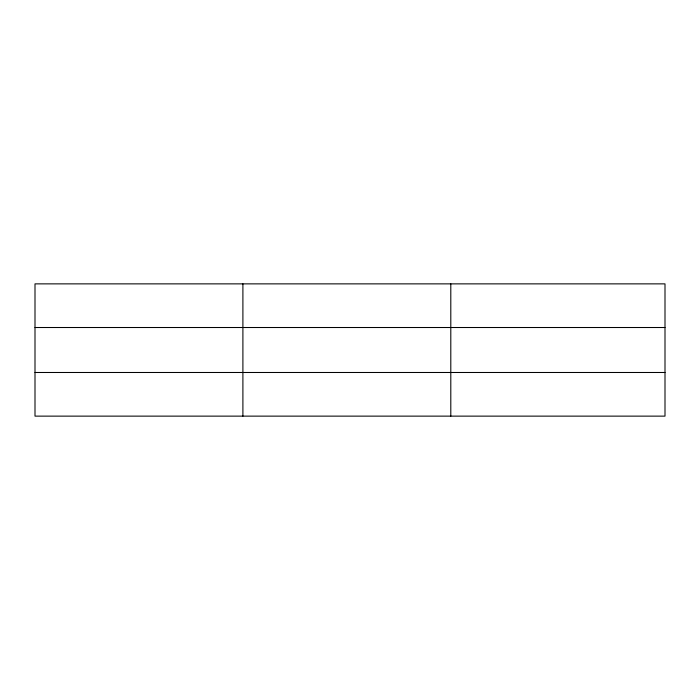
<?xml version="1.0" encoding="UTF-8"?>
<svg xmlns="http://www.w3.org/2000/svg" width="700" height="700" viewBox="0 0 700 700"><rect width="100%" height="100%" fill="white"/><g stroke="black" fill="none" stroke-linecap="round" stroke-linejoin="round"><path stroke-width="1.05" d="M242.9 283.868L242.9 416.132M450.8 283.868L450.8 416.132M665 372.488L665 416.132L35 416.132L35 283.868L665 283.868L665 372.488L35 372.488M35 327.512L665 327.512"/></g></svg>
